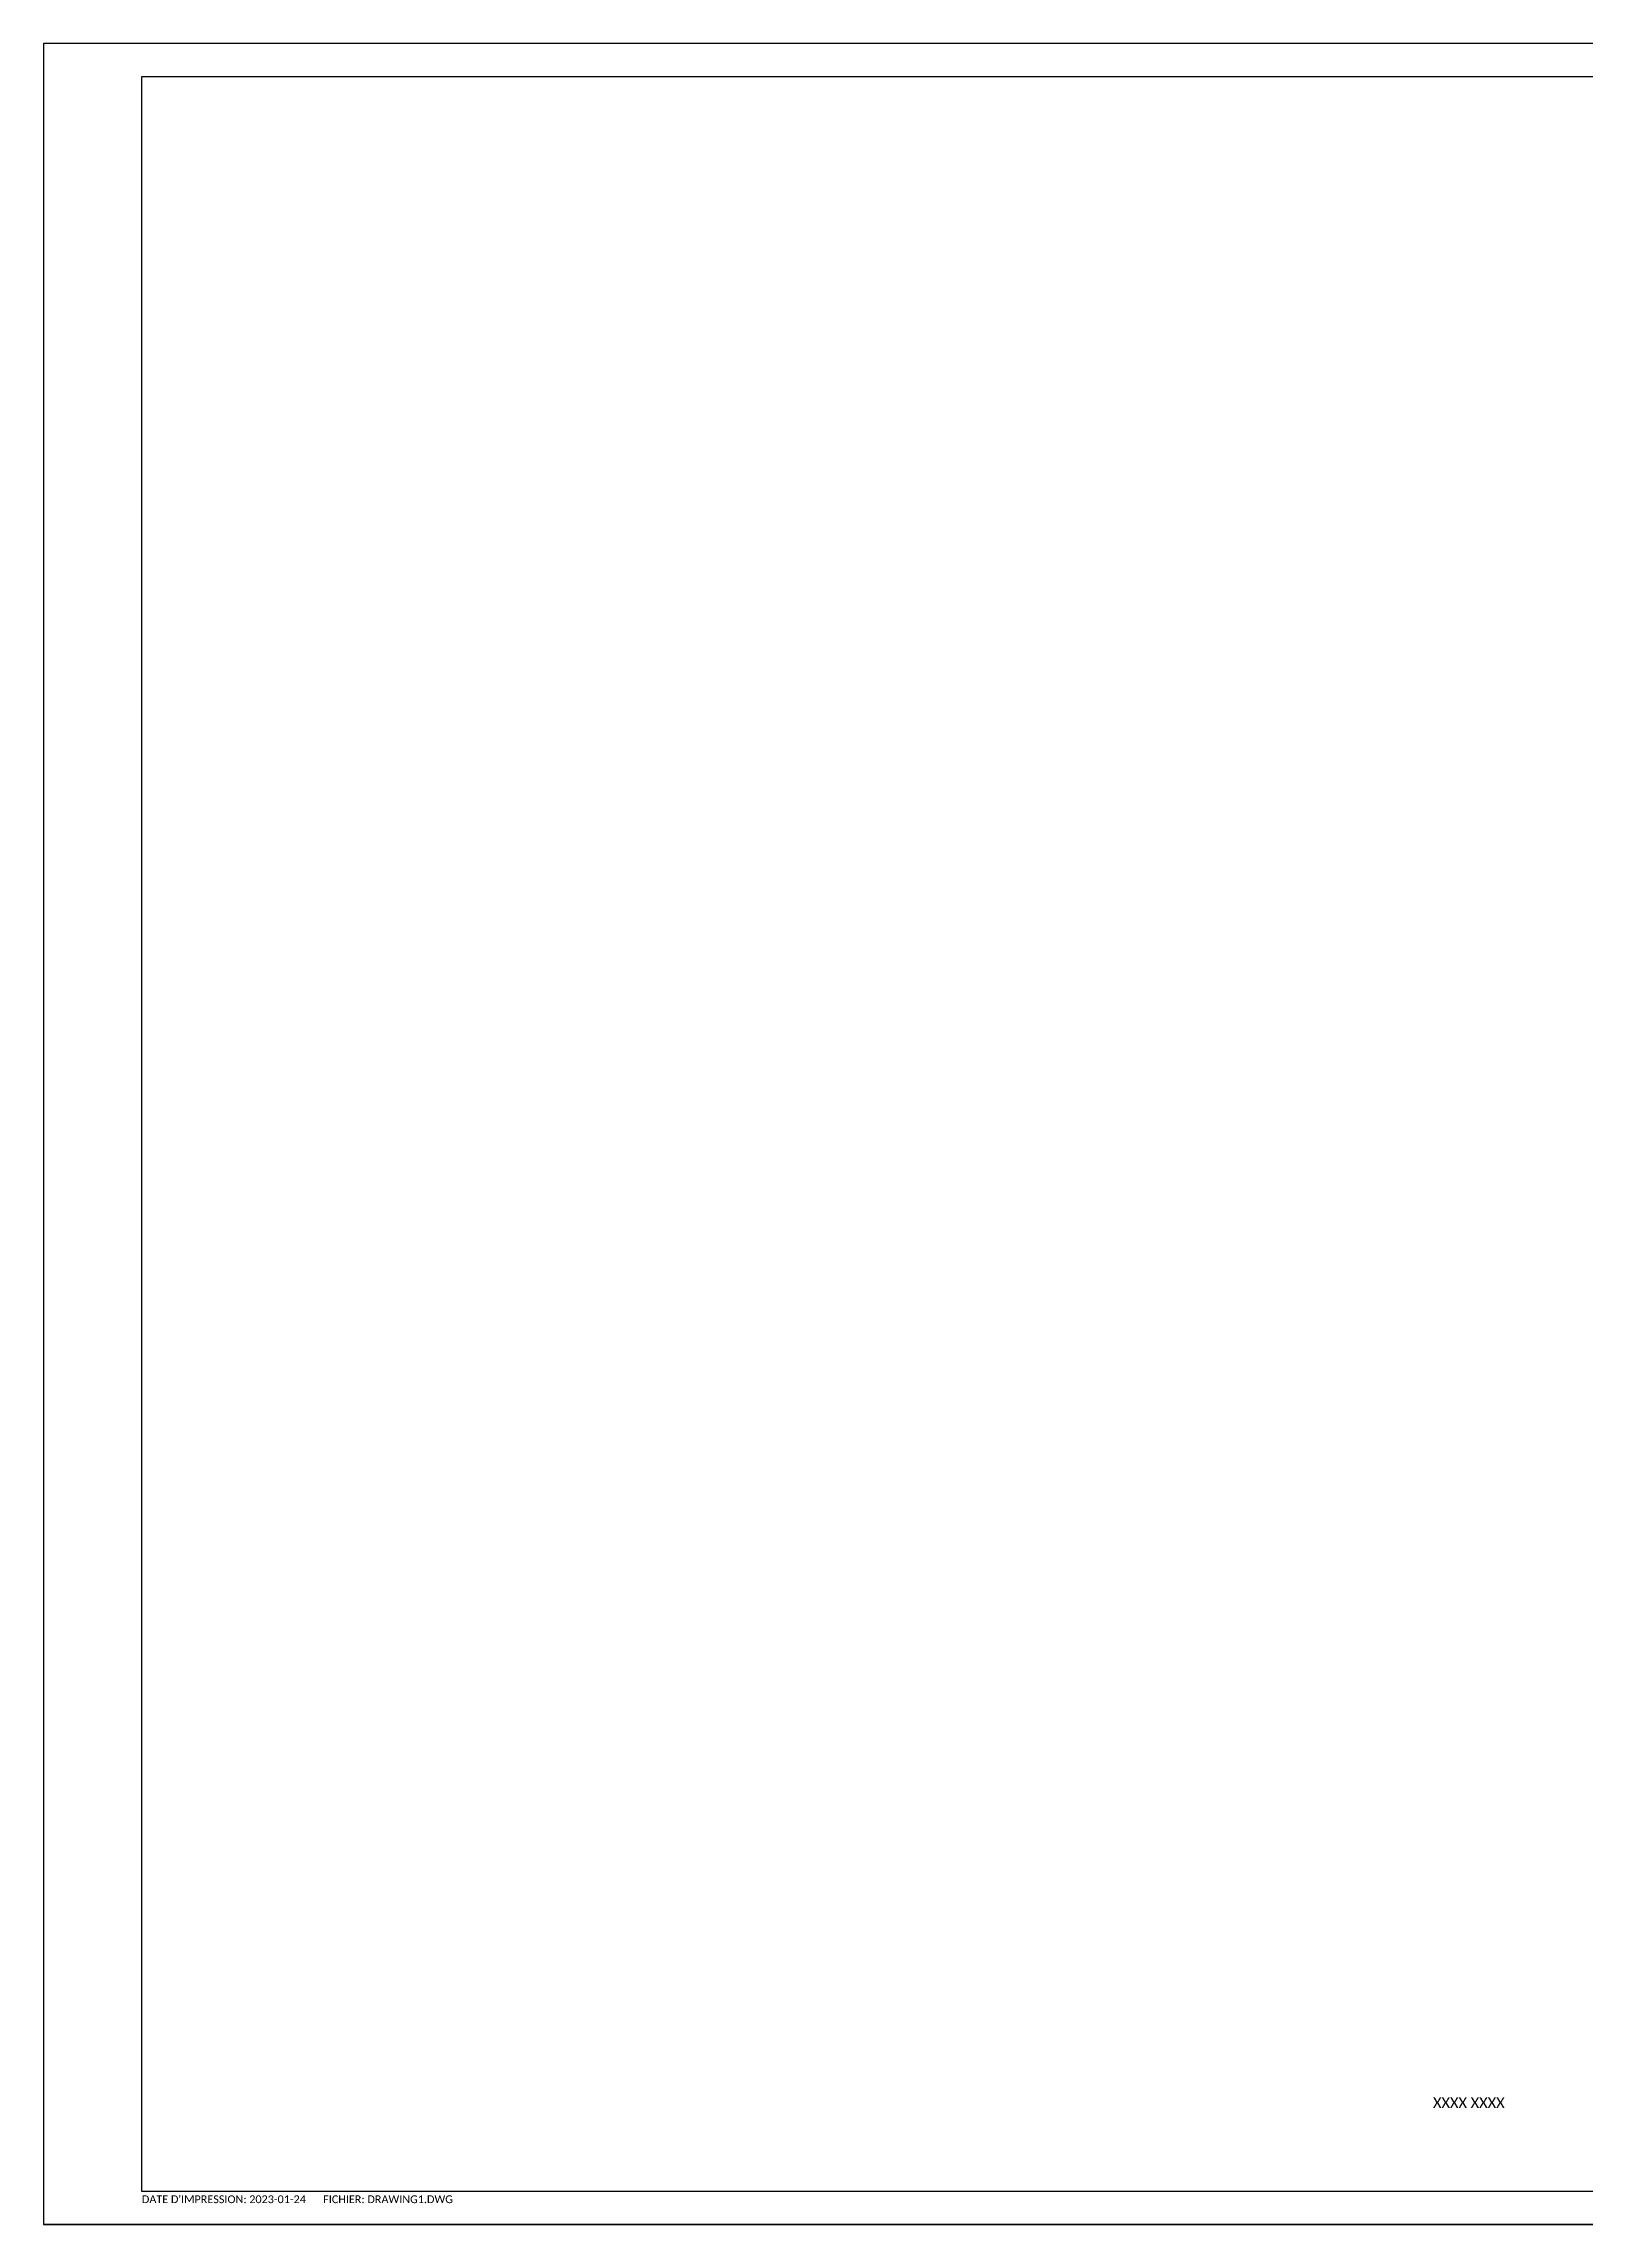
# Paper-space layout 'A0-IMPERIAL' of a CAD drawing. Header units: inches. Extents: x 0 to 75.8, y 0 to 33.1.
# Drawn here: x 0 to 23.41, y 0 to 33.11 of the extents above; entities that cross this region are included whole.
import ezdxf
from ezdxf.enums import TextEntityAlignment as Align

# ---------------------------------------------------------------- set-up
doc = ezdxf.new("R2010")
doc.units = ezdxf.units.IN
doc.header["$LTSCALE"] = 25
doc.header["$MEASUREMENT"] = 0
doc.layers.add('CARTOUCHE', color=7, linetype='Continuous')
doc.styles.add('Cartouche', font='calibri.ttf')

psp = doc.layouts.new('A0-IMPERIAL')

# ---------------------------------------------------------------- linework, layer by layer
at = {"layer": 'CARTOUCHE', "linetype": 'Continuous', "ltscale": 25}
for p, q in [((46.81102362204668, 33.11023622047205), (0, 33.11023622047205)), ((46.81102362204668, 0), (0, 0))]:
    psp.add_line(p, q, dxfattribs=at)
at = {"layer": 'CARTOUCHE', "ltscale": 5}
psp.add_lwpolyline([(1.491791308323495, 32.61297245103088), (41.29708878699272, 32.61297245103091), (41.29708878699276, 0.4972637694411756), (1.491791308323495, 0.4972637694411555)], close=True, dxfattribs=at)
at = {"layer": 'Defpoints'}
psp.add_lwpolyline([(0, 0), (46.81102362204668, 0), (46.81102362204668, 33.11023622047205), (0, 33.11023622047205)], close=True, dxfattribs=at)

# ---------------------------------------------------------------- texts
at = {"layer": 'CARTOUCHE', "linetype": 'Continuous', "ltscale": 25, "style": 'Cartouche'}
psp.add_text('XXXX XXXX', height=0.1593750000967264, dxfattribs=at).set_placement((21.63619780479803, 1.768010967679926), align=Align.CENTER)
at = {"layer": 'CARTOUCHE', "style": 'Cartouche'}
for s, p in [("DATE D'IMPRESSION: 2023-01-24 ", (1.491791308323495, 0.3226270096833224)), ('FICHIER: DRAWING1.DWG ', (4.244319358389676, 0.3226270096833224))]:
    psp.add_text(s, height=0.118110236220471, dxfattribs=at).set_placement(p)

doc.saveas('drawing.dxf')
